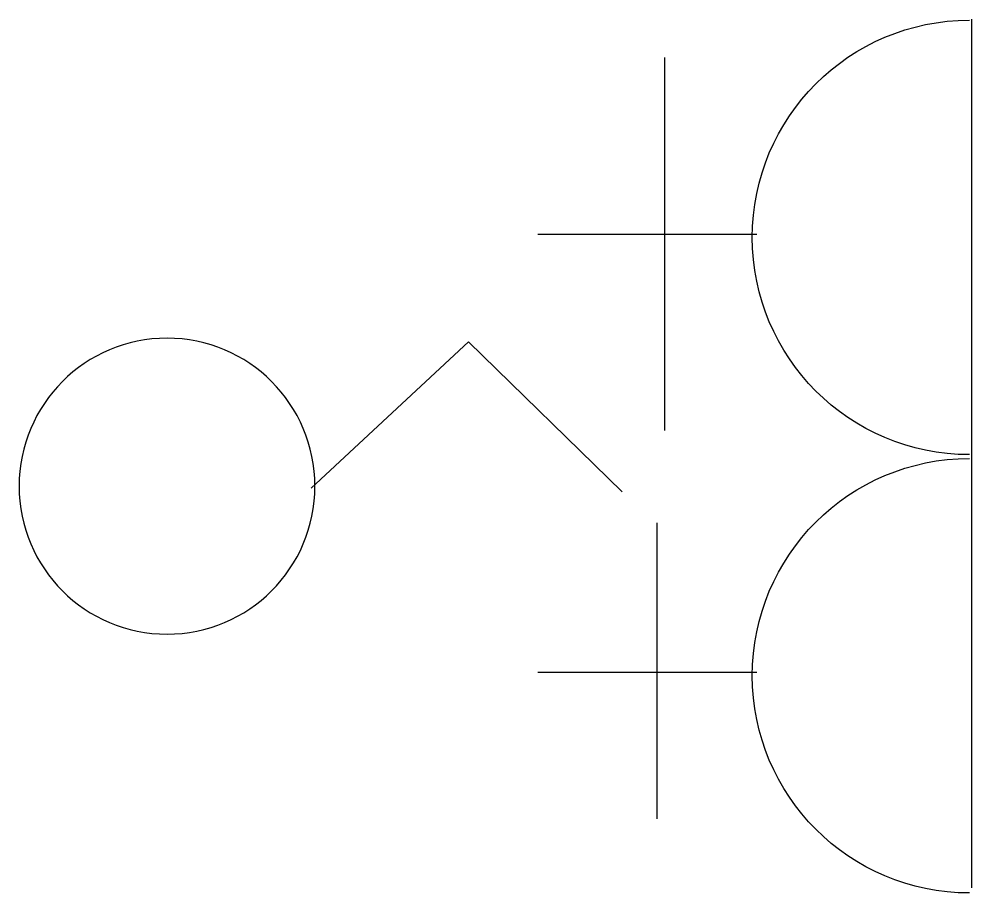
# Model space of a CAD drawing. Header units: millimetres. Extents: x 1940 to 2426, y 1801 to 2246.
import ezdxf

# ---------------------------------------------------------------- set-up
doc = ezdxf.new("R2010")
doc.units = ezdxf.units.MM
doc.layers.add('PDF_Geometry', color=7, linetype='Continuous', true_color=0xff6600)

# ---------------------------------------------------------------- blocks, each defined once
blk = doc.blocks.new('FF')
at = {"layer": 'PDF_Geometry', "color": 1, "lineweight": 25}
for points in [[(51.3, 478), (-155.1, 689.6), (46, 906.6)], [(-303.2, 292.8), (-303.2, 594.4)], [(300, 292.8), (300, 594.4)], [(93.7, 430.4), (501.1, 430.4)], [(-546.6, 419.8), (-33.3, 419.8)], [(596.4, -3.5), (-599.5, -3.5)]]:
    blk.add_lwpolyline(points, dxfattribs=at)
blk.add_circle((43.4, 1105), 203.7, dxfattribs=at)
for centre in [(-299, 0), (304.3, 0)]:
    blk.add_arc(centre, 299, 0, 180, dxfattribs=at)

msp = doc.modelspace()

# ---------------------------------------------------------------- block references
at = {"xscale": -0.3696958073639959, "yscale": 0.3696958073639959, "zscale": 0.3696958073639959, "rotation": 90}
msp.add_blockref('FF', (2424.3, 2024.41), dxfattribs=at)

doc.saveas('drawing.dxf')
